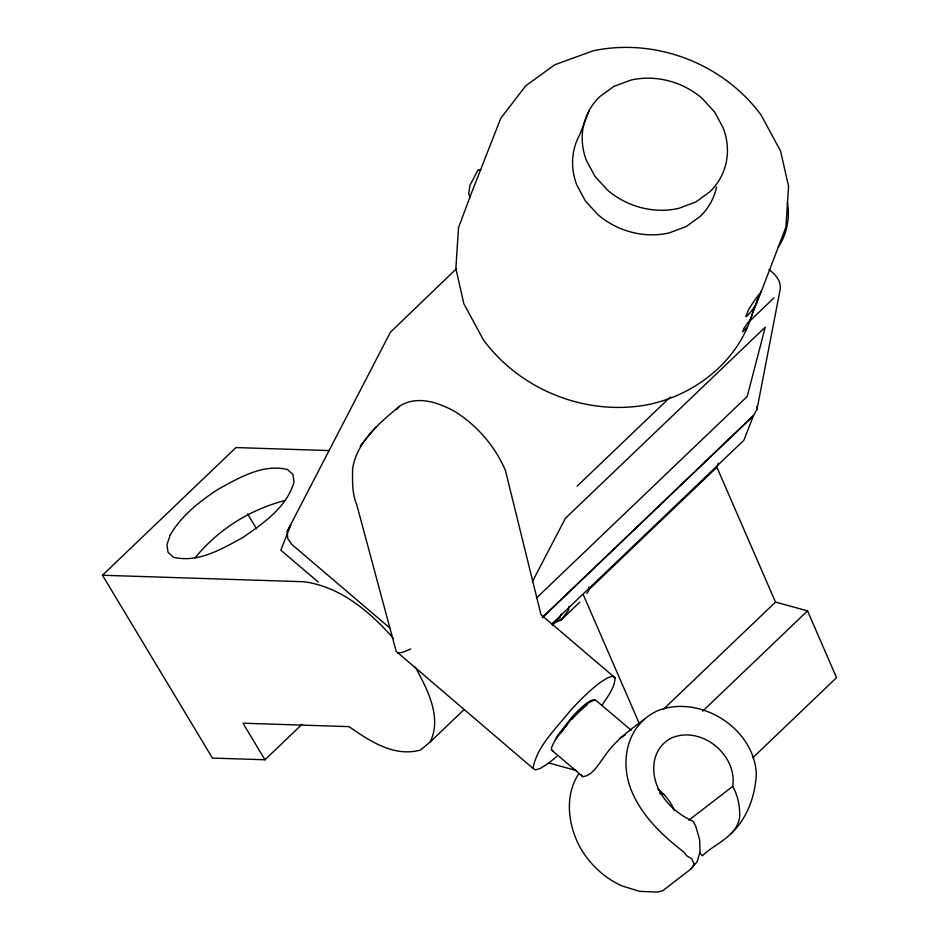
<?xml version="1.0" encoding="UTF-8"?>
<svg xmlns="http://www.w3.org/2000/svg" width="939" height="939" viewBox="0 0 939 939"><rect width="100%" height="100%" fill="white"/><g stroke="black" fill="none" stroke-linecap="round" stroke-linejoin="round"><path stroke-width="1.41" d="M699.496 852.483L702.36 855.805C714.908 843.375 737.221 836.59 739.674 816.719C740.002 806.214 737.854 795.591 732.737 786.366C737.502 755.308 702.442 726.199 672.946 737.385A47.267 37.936 49.7 0 0 654.694 759.569C649.049 786.589 669.519 811.132 693.146 821.249L695.858 826.566L699.614 839.677L700.083 851.603L697.219 861.533L691.221 868.786L662.77 890.7L657.476 892.05L639.811 891.381L621.994 885.923A75.39 60.507 49.7 0 1 579.351 845.98C567.884 823.832 564.492 795.11 578.905 773.56M556.909 756.282A66.998 12.594 -49.6 0 1 547.766 763.712L540.43 768.372L535.371 769.945L532.953 768.337C537.261 745.578 556.299 728.535 570.09 710.882A66.998 12.594 -49.6 0 1 600.291 682.453L607.627 677.794L612.686 676.221L615.104 677.841C614.622 688.287 607.357 696.902 601.922 705.377M569.069 606.183L568.494 610.186L560.912 620.21L554.632 622.534M588.988 587.133L588.424 591.136L586.734 593.366M542.589 617.228L753.465 415.554L756.975 409.416L780.109 289.787C781.635 281.207 775.344 274.341 769.006 269.587M302.053 724.309L264.962 759.768L242.966 723.206L349.026 726.633C369.485 740.988 394.474 757.468 420.566 749.991L430.215 741.951C441.929 717.549 427.984 690.705 416.4 669.049L414.792 666.713M552.367 625.128L559.738 618.085L561.099 614.141M761.435 290.797L756.271 304.353A17.583 2.148 -56.5 0 1 745.871 316.596L748.547 309.764A17.583 2.148 -56.5 0 1 761.024 292.229L785.896 227.168L788.584 186.321L780.544 151.003L761.06 114.992C723.183 63.559 655.563 37.478 593.014 50.847L554.703 64.803L525.594 85.942L500.757 118.337L470.826 194.69L458.537 227.637L455.849 268.472L463.889 303.802L483.374 339.812C521.251 391.234 588.87 417.327 651.42 403.958L654.859 403.019C699.449 391.845 739.498 358.358 752.339 313.532M756.024 303.99L750.378 319.389L743.911 328.368L742.655 331.878L747.303 327.23M761.024 292.217L761.376 291.254M752.832 312.206L757.573 299.435M756.47 302.781L759.792 293.86M615.104 677.841L540.97 614.669L505.428 470.498C495.099 446.307 477.305 425.672 455.063 411.669C438.536 402.326 416.705 394.943 399.345 406.364C379.297 423.207 356.867 441.53 352.594 468.948C352.442 481.202 352.043 493.644 356.879 505.182L396.164 651.337L532.953 768.337M588.424 590.103L716.891 467.246L718.441 463.15M290.456 525.652L280.831 550.195L318.274 582.098M589.328 110.192L579.715 134.735A75.895 65.46 21.4 0 0 576.687 184.725L585.243 200.77L597.908 214.632A72.96 62.936 21.4 0 0 669.296 232.86L686.198 226.534L700.318 216.287A75.895 65.46 21.4 0 0 716.586 186.978M389.849 627.991L292.099 544.702L287.71 538.505L287.193 531.38L390.401 332.23L456.565 268.577M532.272 581.84L565.454 518.234L765.25 327.159L747.209 396.469L536.462 598.014M287.193 531.38L290.703 525.241M691.221 868.786L694.132 864.244L691.843 858.868L686.386 855.511L684.684 852.835L674.977 844.971C646.255 821.39 618.625 787.445 627.745 747.62A79.24 63.594 49.7 0 1 658.356 710.436C700.365 694.52 753.665 728.054 756.318 773.29L756.318 773.443C755.426 795.662 747.291 818.479 730.812 833.891M778.302 247.016C787.035 234.163 790.098 217.59 787.351 202.355M195.112 557.836C217.66 529.807 250.067 509.501 284.869 500.546M560.513 733.476L563.646 729.227M565.219 727.22L566.792 725.213M360.247 445.99L367.525 437.187M368.393 436.095L375.882 427.045M396.845 409.381L399.345 406.364M644.506 719.157C629.553 730.213 614.012 741.564 603.836 757.397C598.108 764.534 592.838 775.391 582.873 776.682L551.51 749.968A29.508 5.54 -49.6 0 1 556.569 738.019L571.792 718.593A36.586 6.878 -49.6 0 1 588.284 703.065L595.056 699.661L631.196 730.213M264.962 759.768L212.437 758.078L102.457 575.243L235.959 447.563L329.331 450.579M577.109 486.167L670.282 397.068M747.561 323.157L774.029 297.851M542.155 617.827L753.489 415.707L743.876 440.25L551.557 624.177M430.215 741.951L463.913 709.72M560.912 620.21L579.786 602.157M663.18 709.497L775.497 602.087L807.528 610.878L836.543 677.653L752.843 757.714M702.63 711.199L807.528 610.878M554.374 622.545L559.738 618.085M688.897 820.134L732.737 786.366M619.775 738.207L625.421 734.709M410.754 649.037L402.678 652.3L397.69 653.075M480.827 169.877L478.01 169.877L469.923 185.453L468.69 194.138L470.392 197.413M102.457 575.243L303.802 581.746C340.059 586.406 369.813 611.641 393.241 638.144M548.529 762.902L576.616 770.614M659.495 793.373L663.709 794.535M594.387 700.658L593.19 699.848L590.69 700.635L587.039 702.947A33.205 6.244 -49.6 0 0 572.074 717.032L558.259 734.662A26.773 5.035 -49.6 0 0 555.418 739.486M551.51 749.968L552.836 750.848M581.077 774.921L582.873 776.682M247.579 513.844L256.57 528.786M716.891 467.246L775.497 602.087M583.389 594.927L639.095 723.089M674.038 810.275L672.383 806.214A44.978 36.093 49.7 0 0 657.969 789.077M756.764 406.564L756.975 409.416M571.992 719.204A33.205 6.244 -49.6 0 1 586.957 705.119M170.182 535.077L166.954 544.761L168.058 552.308L173.422 557.203C198.059 563.33 222.097 548.834 242.966 537.425C263.436 523.223 286.829 507.213 294.013 482L292.909 474.453L287.557 469.559C262.908 463.432 238.87 477.939 218.001 489.336C199.538 501.496 181.38 515.605 170.182 535.077M613.813 86.447L599.692 96.705A75.895 65.46 21.4 0 0 586.3 160.182L594.868 176.227L607.521 190.089A72.96 62.936 21.4 0 0 678.909 208.305L695.822 201.991L709.943 191.732A75.895 65.46 21.4 0 0 723.335 128.256L714.767 112.21L702.114 98.349A72.96 62.936 21.4 0 0 630.726 80.132L613.813 86.447"/></g></svg>
